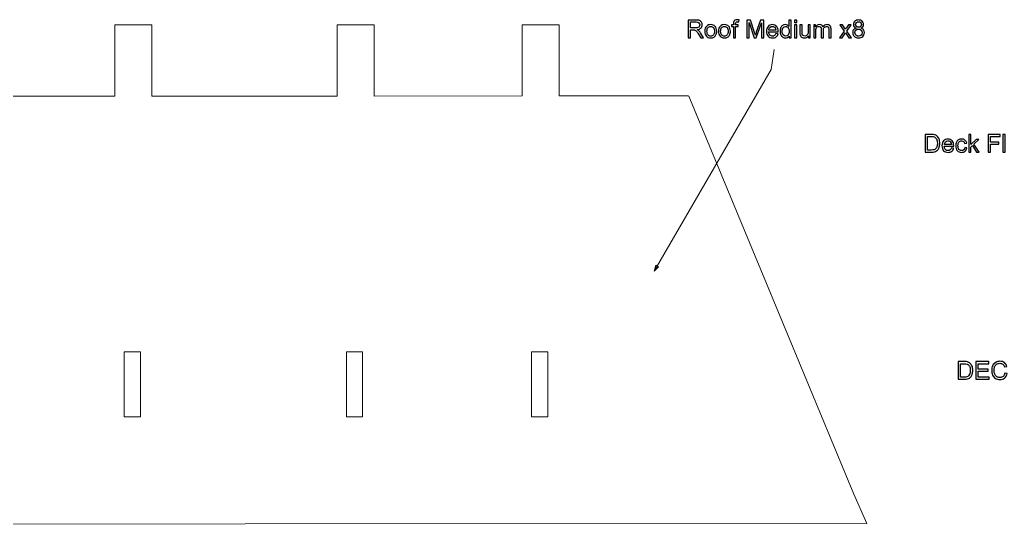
# Model space of a CAD drawing. Header units: inches. Extents: x -60.4 to -14.9, y -20.3 to 14.1.
# Drawn here: x -38.04 to -31.35, y -18.87 to -15.45 of the extents above; entities that cross this region are included whole.
import ezdxf

# ---------------------------------------------------------------- set-up
doc = ezdxf.new("R2010")
doc.units = ezdxf.units.IN
doc.header["$MEASUREMENT"] = 0
doc.layers.add('Master Desktop', color=7, linetype='Continuous', plot=False)

msp = doc.modelspace()

# ---------------------------------------------------------------- linework, layer by layer
at = {"layer": 'Master Desktop', "lineweight": 9}
for points in [[(-37.3921, -15.9694), (-37.3921, -15.9694), (-37.3921, -15.4885), (-37.3921, -15.4885), (-37.3921, -15.4885), (-37.3921, -15.4885), (-37.1421, -15.4885), (-37.1421, -15.4885), (-37.1421, -15.4885), (-37.1421, -15.4885), (-37.1421, -15.9694), (-37.1421, -15.9694)], [(-35.888, -15.9694), (-35.888, -15.9694), (-35.888, -15.4885), (-35.888, -15.4885), (-35.888, -15.4885), (-35.888, -15.4885), (-35.638, -15.4885), (-35.638, -15.4885), (-35.638, -15.4885), (-35.638, -15.4885), (-35.638, -15.9693), (-35.638, -15.9693)], [(-34.6348, -15.9692), (-34.6348, -15.9692), (-34.6348, -15.4885), (-34.6348, -15.4885), (-34.6348, -15.4885), (-34.6348, -15.4885), (-34.3848, -15.4885), (-34.3848, -15.4885), (-34.3848, -15.4885), (-34.3848, -15.4885), (-34.3848, -15.9692), (-34.3848, -15.9692)]]:
    msp.add_open_spline(points, degree=3, knots=[0, 0, 0, 0, 0.25, 0.25, 0.25, 0.25, 0.5, 0.5, 0.5, 0.5, 1, 1, 1, 1], dxfattribs=at)
at = {"layer": 'Master Desktop', "color": 155}
for points, knots in [([(-33.5121, -15.5745), (-33.5121, -15.5745), (-33.5121, -15.4552), (-33.5121, -15.4552), (-33.5121, -15.4552), (-33.5121, -15.4552), (-33.4592, -15.4552), (-33.4592, -15.4552), (-33.4592, -15.4552), (-33.4485, -15.4552), (-33.4404, -15.4563), (-33.4349, -15.4584), (-33.4349, -15.4584), (-33.4294, -15.4605), (-33.425, -15.4643), (-33.4217, -15.4697), (-33.4217, -15.4697), (-33.4184, -15.4751), (-33.4167, -15.4811), (-33.4167, -15.4877), (-33.4167, -15.4877), (-33.4167, -15.4962), (-33.4195, -15.5033), (-33.4249, -15.5091), (-33.4249, -15.5091), (-33.4304, -15.5149), (-33.4389, -15.5186), (-33.4503, -15.5202), (-33.4503, -15.5202), (-33.4461, -15.5222), (-33.4429, -15.5242), (-33.4408, -15.5261), (-33.4408, -15.5261), (-33.4362, -15.5303), (-33.4318, -15.5356), (-33.4277, -15.542), (-33.4277, -15.542), (-33.4277, -15.542), (-33.4071, -15.5745), (-33.4071, -15.5745), (-33.4071, -15.5745), (-33.4071, -15.5745), (-33.4268, -15.5745), (-33.4268, -15.5745), (-33.4268, -15.5745), (-33.4268, -15.5745), (-33.4426, -15.5497), (-33.4426, -15.5497), (-33.4426, -15.5497), (-33.4472, -15.5425), (-33.451, -15.537), (-33.4539, -15.5332), (-33.4539, -15.5332), (-33.4569, -15.5294), (-33.4596, -15.5268), (-33.462, -15.5252), (-33.462, -15.5252), (-33.4643, -15.5237), (-33.4667, -15.5227), (-33.4692, -15.5221), (-33.4692, -15.5221), (-33.4709, -15.5217), (-33.4739, -15.5215), (-33.4779, -15.5215), (-33.4779, -15.5215), (-33.4779, -15.5215), (-33.4962, -15.5215), (-33.4962, -15.5215), (-33.4962, -15.5215), (-33.4962, -15.5215), (-33.4962, -15.5745), (-33.4962, -15.5745), (-33.4962, -15.5745), (-33.4962, -15.5745), (-33.5121, -15.5745), (-33.5121, -15.5745)], [0, 0, 0, 0, 0.05, 0.05, 0.05, 0.05, 0.1, 0.1, 0.1, 0.1, 0.15, 0.15, 0.15, 0.15, 0.2, 0.2, 0.2, 0.2, 0.25, 0.25, 0.25, 0.25, 0.3, 0.3, 0.3, 0.3, 0.35, 0.35, 0.35, 0.35, 0.4, 0.4, 0.4, 0.4, 0.45, 0.45, 0.45, 0.45, 0.5, 0.5, 0.5, 0.5, 0.55, 0.55, 0.55, 0.55, 0.6, 0.6, 0.6, 0.6, 0.65, 0.65, 0.65, 0.65, 0.7, 0.7, 0.7, 0.7, 0.75, 0.75, 0.75, 0.75, 0.8, 0.8, 0.8, 0.8, 0.85, 0.85, 0.85, 0.85, 0.9, 0.9, 0.9, 0.9, 1, 1, 1, 1]), ([(-33.4962, -15.5078), (-33.4962, -15.5078), (-33.4623, -15.5078), (-33.4623, -15.5078), (-33.4623, -15.5078), (-33.4551, -15.5078), (-33.4495, -15.5071), (-33.4454, -15.5056), (-33.4454, -15.5056), (-33.4414, -15.5041), (-33.4383, -15.5017), (-33.4362, -15.4984), (-33.4362, -15.4984), (-33.4341, -15.4951), (-33.4331, -15.4916), (-33.4331, -15.4877), (-33.4331, -15.4877), (-33.4331, -15.4821), (-33.4351, -15.4774), (-33.4392, -15.4738), (-33.4392, -15.4738), (-33.4432, -15.4701), (-33.4497, -15.4683), (-33.4585, -15.4683), (-33.4585, -15.4683), (-33.4585, -15.4683), (-33.4962, -15.4683), (-33.4962, -15.4683), (-33.4962, -15.4683), (-33.4962, -15.4683), (-33.4962, -15.5078), (-33.4962, -15.5078)], [0, 0, 0, 0, 0.111111, 0.111111, 0.111111, 0.111111, 0.222222, 0.222222, 0.222222, 0.222222, 0.333333, 0.333333, 0.333333, 0.333333, 0.444444, 0.444444, 0.444444, 0.444444, 0.555556, 0.555556, 0.555556, 0.555556, 0.666667, 0.666667, 0.666667, 0.666667, 0.777778, 0.777778, 0.777778, 0.777778, 1, 1, 1, 1]), ([(-33.3994, -15.5313), (-33.3994, -15.5153), (-33.3949, -15.5034), (-33.386, -15.4958), (-33.386, -15.4958), (-33.3786, -15.4894), (-33.3695, -15.4862), (-33.3588, -15.4862), (-33.3588, -15.4862), (-33.3469, -15.4862), (-33.3372, -15.4901), (-33.3297, -15.4978), (-33.3297, -15.4978), (-33.3221, -15.5056), (-33.3184, -15.5163), (-33.3184, -15.53), (-33.3184, -15.53), (-33.3184, -15.5411), (-33.32, -15.5499), (-33.3234, -15.5562), (-33.3234, -15.5562), (-33.3267, -15.5626), (-33.3316, -15.5675), (-33.3379, -15.5711), (-33.3379, -15.5711), (-33.3443, -15.5746), (-33.3513, -15.5763), (-33.3588, -15.5763), (-33.3588, -15.5763), (-33.3709, -15.5763), (-33.3807, -15.5725), (-33.3882, -15.5647), (-33.3882, -15.5647), (-33.3956, -15.557), (-33.3994, -15.5458), (-33.3994, -15.5313)], [0, 0, 0, 0, 0.1, 0.1, 0.1, 0.1, 0.2, 0.2, 0.2, 0.2, 0.3, 0.3, 0.3, 0.3, 0.4, 0.4, 0.4, 0.4, 0.5, 0.5, 0.5, 0.5, 0.6, 0.6, 0.6, 0.6, 0.7, 0.7, 0.7, 0.7, 0.8, 0.8, 0.8, 0.8, 1, 1, 1, 1]), ([(-33.3844, -15.5313), (-33.3844, -15.5423), (-33.3819, -15.5506), (-33.3771, -15.5561), (-33.3771, -15.5561), (-33.3722, -15.5616), (-33.3662, -15.5643), (-33.3588, -15.5643), (-33.3588, -15.5643), (-33.3515, -15.5643), (-33.3455, -15.5616), (-33.3406, -15.5561), (-33.3406, -15.5561), (-33.3358, -15.5505), (-33.3334, -15.5421), (-33.3334, -15.5308), (-33.3334, -15.5308), (-33.3334, -15.5201), (-33.3358, -15.5121), (-33.3407, -15.5066), (-33.3407, -15.5066), (-33.3455, -15.5011), (-33.3516, -15.4983), (-33.3588, -15.4983), (-33.3588, -15.4983), (-33.3662, -15.4983), (-33.3722, -15.5011), (-33.3771, -15.5065), (-33.3771, -15.5065), (-33.3819, -15.512), (-33.3844, -15.5203), (-33.3844, -15.5313)], [0, 0, 0, 0, 0.111111, 0.111111, 0.111111, 0.111111, 0.222222, 0.222222, 0.222222, 0.222222, 0.333333, 0.333333, 0.333333, 0.333333, 0.444444, 0.444444, 0.444444, 0.444444, 0.555556, 0.555556, 0.555556, 0.555556, 0.666667, 0.666667, 0.666667, 0.666667, 0.777778, 0.777778, 0.777778, 0.777778, 1, 1, 1, 1]), ([(-33.3067, -15.5313), (-33.3067, -15.5153), (-33.3022, -15.5034), (-33.2933, -15.4958), (-33.2933, -15.4958), (-33.2859, -15.4894), (-33.2768, -15.4862), (-33.2661, -15.4862), (-33.2661, -15.4862), (-33.2542, -15.4862), (-33.2445, -15.4901), (-33.237, -15.4978), (-33.237, -15.4978), (-33.2294, -15.5056), (-33.2257, -15.5163), (-33.2257, -15.53), (-33.2257, -15.53), (-33.2257, -15.5411), (-33.2273, -15.5499), (-33.2307, -15.5562), (-33.2307, -15.5562), (-33.234, -15.5626), (-33.2389, -15.5675), (-33.2452, -15.5711), (-33.2452, -15.5711), (-33.2516, -15.5746), (-33.2586, -15.5763), (-33.2661, -15.5763), (-33.2661, -15.5763), (-33.2782, -15.5763), (-33.288, -15.5725), (-33.2955, -15.5647), (-33.2955, -15.5647), (-33.3029, -15.557), (-33.3067, -15.5458), (-33.3067, -15.5313)], [0, 0, 0, 0, 0.1, 0.1, 0.1, 0.1, 0.2, 0.2, 0.2, 0.2, 0.3, 0.3, 0.3, 0.3, 0.4, 0.4, 0.4, 0.4, 0.5, 0.5, 0.5, 0.5, 0.6, 0.6, 0.6, 0.6, 0.7, 0.7, 0.7, 0.7, 0.8, 0.8, 0.8, 0.8, 1, 1, 1, 1]), ([(-33.2917, -15.5313), (-33.2917, -15.5423), (-33.2892, -15.5506), (-33.2844, -15.5561), (-33.2844, -15.5561), (-33.2796, -15.5616), (-33.2735, -15.5643), (-33.2661, -15.5643), (-33.2661, -15.5643), (-33.2588, -15.5643), (-33.2528, -15.5616), (-33.2479, -15.5561), (-33.2479, -15.5561), (-33.2431, -15.5505), (-33.2407, -15.5421), (-33.2407, -15.5308), (-33.2407, -15.5308), (-33.2407, -15.5201), (-33.2431, -15.5121), (-33.248, -15.5066), (-33.248, -15.5066), (-33.2528, -15.5011), (-33.2589, -15.4983), (-33.2661, -15.4983), (-33.2661, -15.4983), (-33.2735, -15.4983), (-33.2796, -15.5011), (-33.2844, -15.5065), (-33.2844, -15.5065), (-33.2892, -15.512), (-33.2917, -15.5203), (-33.2917, -15.5313)], [0, 0, 0, 0, 0.111111, 0.111111, 0.111111, 0.111111, 0.222222, 0.222222, 0.222222, 0.222222, 0.333333, 0.333333, 0.333333, 0.333333, 0.444444, 0.444444, 0.444444, 0.444444, 0.555556, 0.555556, 0.555556, 0.555556, 0.666667, 0.666667, 0.666667, 0.666667, 0.777778, 0.777778, 0.777778, 0.777778, 1, 1, 1, 1]), ([(-33.205, -15.5745), (-33.205, -15.5745), (-33.205, -15.4993), (-33.205, -15.4993), (-33.205, -15.4993), (-33.205, -15.4993), (-33.218, -15.4993), (-33.218, -15.4993), (-33.218, -15.4993), (-33.218, -15.4993), (-33.218, -15.488), (-33.218, -15.488), (-33.218, -15.488), (-33.218, -15.488), (-33.205, -15.488), (-33.205, -15.488), (-33.205, -15.488), (-33.205, -15.488), (-33.205, -15.4788), (-33.205, -15.4788), (-33.205, -15.4788), (-33.205, -15.473), (-33.2045, -15.4687), (-33.2034, -15.4659), (-33.2034, -15.4659), (-33.202, -15.4621), (-33.1996, -15.4591), (-33.196, -15.4567), (-33.196, -15.4567), (-33.1925, -15.4543), (-33.1875, -15.4532), (-33.1811, -15.4532), (-33.1811, -15.4532), (-33.177, -15.4532), (-33.1724, -15.4537), (-33.1674, -15.4546), (-33.1674, -15.4546), (-33.1674, -15.4546), (-33.1696, -15.4675), (-33.1696, -15.4675), (-33.1696, -15.4675), (-33.1727, -15.4669), (-33.1756, -15.4667), (-33.1783, -15.4667), (-33.1783, -15.4667), (-33.1827, -15.4667), (-33.1859, -15.4676), (-33.1877, -15.4695), (-33.1877, -15.4695), (-33.1896, -15.4714), (-33.1905, -15.4749), (-33.1905, -15.4801), (-33.1905, -15.4801), (-33.1905, -15.4801), (-33.1905, -15.488), (-33.1905, -15.488), (-33.1905, -15.488), (-33.1905, -15.488), (-33.1736, -15.488), (-33.1736, -15.488), (-33.1736, -15.488), (-33.1736, -15.488), (-33.1736, -15.4993), (-33.1736, -15.4993), (-33.1736, -15.4993), (-33.1736, -15.4993), (-33.1903, -15.4993), (-33.1903, -15.4993), (-33.1903, -15.4993), (-33.1903, -15.4993), (-33.1903, -15.5745), (-33.1903, -15.5745), (-33.1903, -15.5745), (-33.1903, -15.5745), (-33.205, -15.5745), (-33.205, -15.5745)], [0, 0, 0, 0, 0.05, 0.05, 0.05, 0.05, 0.1, 0.1, 0.1, 0.1, 0.15, 0.15, 0.15, 0.15, 0.2, 0.2, 0.2, 0.2, 0.25, 0.25, 0.25, 0.25, 0.3, 0.3, 0.3, 0.3, 0.35, 0.35, 0.35, 0.35, 0.4, 0.4, 0.4, 0.4, 0.45, 0.45, 0.45, 0.45, 0.5, 0.5, 0.5, 0.5, 0.55, 0.55, 0.55, 0.55, 0.6, 0.6, 0.6, 0.6, 0.65, 0.65, 0.65, 0.65, 0.7, 0.7, 0.7, 0.7, 0.75, 0.75, 0.75, 0.75, 0.8, 0.8, 0.8, 0.8, 0.85, 0.85, 0.85, 0.85, 0.9, 0.9, 0.9, 0.9, 1, 1, 1, 1]), ([(-33.1144, -15.5745), (-33.1144, -15.5745), (-33.1144, -15.4552), (-33.1144, -15.4552), (-33.1144, -15.4552), (-33.1144, -15.4552), (-33.0907, -15.4552), (-33.0907, -15.4552), (-33.0907, -15.4552), (-33.0907, -15.4552), (-33.0625, -15.5396), (-33.0625, -15.5396), (-33.0625, -15.5396), (-33.0599, -15.5475), (-33.058, -15.5534), (-33.0568, -15.5573), (-33.0568, -15.5573), (-33.0554, -15.553), (-33.0533, -15.5466), (-33.0504, -15.5382), (-33.0504, -15.5382), (-33.0504, -15.5382), (-33.0217, -15.4552), (-33.0217, -15.4552), (-33.0217, -15.4552), (-33.0217, -15.4552), (-33.0005, -15.4552), (-33.0005, -15.4552), (-33.0005, -15.4552), (-33.0005, -15.4552), (-33.0005, -15.5745), (-33.0005, -15.5745), (-33.0005, -15.5745), (-33.0005, -15.5745), (-33.0157, -15.5745), (-33.0157, -15.5745), (-33.0157, -15.5745), (-33.0157, -15.5745), (-33.0157, -15.4747), (-33.0157, -15.4747), (-33.0157, -15.4747), (-33.0157, -15.4747), (-33.0505, -15.5745), (-33.0505, -15.5745), (-33.0505, -15.5745), (-33.0505, -15.5745), (-33.0647, -15.5745), (-33.0647, -15.5745), (-33.0647, -15.5745), (-33.0647, -15.5745), (-33.0992, -15.4728), (-33.0992, -15.4728), (-33.0992, -15.4728), (-33.0992, -15.4728), (-33.0992, -15.5745), (-33.0992, -15.5745), (-33.0992, -15.5745), (-33.0992, -15.5745), (-33.1144, -15.5745), (-33.1144, -15.5745)], [0, 0, 0, 0, 0.0625, 0.0625, 0.0625, 0.0625, 0.125, 0.125, 0.125, 0.125, 0.1875, 0.1875, 0.1875, 0.1875, 0.25, 0.25, 0.25, 0.25, 0.3125, 0.3125, 0.3125, 0.3125, 0.375, 0.375, 0.375, 0.375, 0.4375, 0.4375, 0.4375, 0.4375, 0.5, 0.5, 0.5, 0.5, 0.5625, 0.5625, 0.5625, 0.5625, 0.625, 0.625, 0.625, 0.625, 0.6875, 0.6875, 0.6875, 0.6875, 0.75, 0.75, 0.75, 0.75, 0.8125, 0.8125, 0.8125, 0.8125, 0.875, 0.875, 0.875, 0.875, 1, 1, 1, 1]), ([(-32.918, -15.5465), (-32.918, -15.5465), (-32.9029, -15.5485), (-32.9029, -15.5485), (-32.9029, -15.5485), (-32.9052, -15.5573), (-32.9096, -15.5642), (-32.9161, -15.569), (-32.9161, -15.569), (-32.9225, -15.5739), (-32.9308, -15.5763), (-32.9408, -15.5763), (-32.9408, -15.5763), (-32.9534, -15.5763), (-32.9634, -15.5724), (-32.9708, -15.5647), (-32.9708, -15.5647), (-32.9782, -15.5569), (-32.9819, -15.546), (-32.9819, -15.532), (-32.9819, -15.532), (-32.9819, -15.5175), (-32.9781, -15.5062), (-32.9707, -15.4982), (-32.9707, -15.4982), (-32.9632, -15.4902), (-32.9535, -15.4862), (-32.9416, -15.4862), (-32.9416, -15.4862), (-32.9301, -15.4862), (-32.9206, -15.4901), (-32.9133, -15.4979), (-32.9133, -15.4979), (-32.906, -15.5058), (-32.9024, -15.5169), (-32.9024, -15.5311), (-32.9024, -15.5311), (-32.9024, -15.532), (-32.9024, -15.5333), (-32.9024, -15.535), (-32.9024, -15.535), (-32.9024, -15.535), (-32.9669, -15.535), (-32.9669, -15.535), (-32.9669, -15.535), (-32.9663, -15.5445), (-32.9636, -15.5518), (-32.9588, -15.5568), (-32.9588, -15.5568), (-32.954, -15.5618), (-32.948, -15.5643), (-32.9408, -15.5643), (-32.9408, -15.5643), (-32.9354, -15.5643), (-32.9308, -15.5629), (-32.9271, -15.5601), (-32.9271, -15.5601), (-32.9233, -15.5573), (-32.9203, -15.5527), (-32.918, -15.5465)], [0, 0, 0, 0, 0.0625, 0.0625, 0.0625, 0.0625, 0.125, 0.125, 0.125, 0.125, 0.1875, 0.1875, 0.1875, 0.1875, 0.25, 0.25, 0.25, 0.25, 0.3125, 0.3125, 0.3125, 0.3125, 0.375, 0.375, 0.375, 0.375, 0.4375, 0.4375, 0.4375, 0.4375, 0.5, 0.5, 0.5, 0.5, 0.5625, 0.5625, 0.5625, 0.5625, 0.625, 0.625, 0.625, 0.625, 0.6875, 0.6875, 0.6875, 0.6875, 0.75, 0.75, 0.75, 0.75, 0.8125, 0.8125, 0.8125, 0.8125, 0.875, 0.875, 0.875, 0.875, 1, 1, 1, 1]), ([(-32.966, -15.523), (-32.966, -15.523), (-32.9179, -15.523), (-32.9179, -15.523), (-32.9179, -15.523), (-32.9185, -15.5157), (-32.9204, -15.5103), (-32.9234, -15.5066), (-32.9234, -15.5066), (-32.928, -15.501), (-32.9341, -15.4982), (-32.9415, -15.4982), (-32.9415, -15.4982), (-32.9482, -15.4982), (-32.9539, -15.5004), (-32.9584, -15.5049), (-32.9584, -15.5049), (-32.963, -15.5094), (-32.9655, -15.5154), (-32.966, -15.523)], [0, 0, 0, 0, 0.166667, 0.166667, 0.166667, 0.166667, 0.333333, 0.333333, 0.333333, 0.333333, 0.5, 0.5, 0.5, 0.5, 0.666667, 0.666667, 0.666667, 0.666667, 1, 1, 1, 1]), ([(-32.8285, -15.5745), (-32.8285, -15.5745), (-32.8285, -15.5635), (-32.8285, -15.5635), (-32.8285, -15.5635), (-32.834, -15.5721), (-32.842, -15.5763), (-32.8527, -15.5763), (-32.8527, -15.5763), (-32.8596, -15.5763), (-32.8659, -15.5744), (-32.8716, -15.5706), (-32.8716, -15.5706), (-32.8774, -15.5669), (-32.8819, -15.5616), (-32.8851, -15.5548), (-32.8851, -15.5548), (-32.8883, -15.548), (-32.8898, -15.5402), (-32.8898, -15.5313), (-32.8898, -15.5313), (-32.8898, -15.5227), (-32.8884, -15.5149), (-32.8855, -15.5079), (-32.8855, -15.5079), (-32.8826, -15.5009), (-32.8783, -15.4955), (-32.8726, -15.4918), (-32.8726, -15.4918), (-32.8669, -15.488), (-32.8604, -15.4862), (-32.8533, -15.4862), (-32.8533, -15.4862), (-32.8481, -15.4862), (-32.8435, -15.4873), (-32.8394, -15.4895), (-32.8394, -15.4895), (-32.8354, -15.4917), (-32.8321, -15.4946), (-32.8295, -15.4981), (-32.8295, -15.4981), (-32.8295, -15.4981), (-32.8295, -15.4552), (-32.8295, -15.4552), (-32.8295, -15.4552), (-32.8295, -15.4552), (-32.8148, -15.4552), (-32.8148, -15.4552), (-32.8148, -15.4552), (-32.8148, -15.4552), (-32.8148, -15.5745), (-32.8148, -15.5745), (-32.8148, -15.5745), (-32.8148, -15.5745), (-32.8285, -15.5745), (-32.8285, -15.5745)], [0, 0, 0, 0, 0.066667, 0.066667, 0.066667, 0.066667, 0.133333, 0.133333, 0.133333, 0.133333, 0.2, 0.2, 0.2, 0.2, 0.266667, 0.266667, 0.266667, 0.266667, 0.333333, 0.333333, 0.333333, 0.333333, 0.4, 0.4, 0.4, 0.4, 0.466667, 0.466667, 0.466667, 0.466667, 0.533333, 0.533333, 0.533333, 0.533333, 0.6, 0.6, 0.6, 0.6, 0.666667, 0.666667, 0.666667, 0.666667, 0.733333, 0.733333, 0.733333, 0.733333, 0.8, 0.8, 0.8, 0.8, 0.866667, 0.866667, 0.866667, 0.866667, 1, 1, 1, 1]), ([(-32.8748, -15.5314), (-32.8748, -15.5424), (-32.8725, -15.5507), (-32.8678, -15.5561), (-32.8678, -15.5561), (-32.8631, -15.5616), (-32.8576, -15.5643), (-32.8513, -15.5643), (-32.8513, -15.5643), (-32.8448, -15.5643), (-32.8394, -15.5617), (-32.8349, -15.5565), (-32.8349, -15.5565), (-32.8304, -15.5513), (-32.8282, -15.5433), (-32.8282, -15.5326), (-32.8282, -15.5326), (-32.8282, -15.5208), (-32.8304, -15.5121), (-32.835, -15.5066), (-32.835, -15.5066), (-32.8396, -15.5011), (-32.8452, -15.4983), (-32.8519, -15.4983), (-32.8519, -15.4983), (-32.8584, -15.4983), (-32.8639, -15.501), (-32.8683, -15.5063), (-32.8683, -15.5063), (-32.8726, -15.5116), (-32.8748, -15.5199), (-32.8748, -15.5314)], [0, 0, 0, 0, 0.111111, 0.111111, 0.111111, 0.111111, 0.222222, 0.222222, 0.222222, 0.222222, 0.333333, 0.333333, 0.333333, 0.333333, 0.444444, 0.444444, 0.444444, 0.444444, 0.555556, 0.555556, 0.555556, 0.555556, 0.666667, 0.666667, 0.666667, 0.666667, 0.777778, 0.777778, 0.777778, 0.777778, 1, 1, 1, 1]), ([(-32.7916, -15.4718), (-32.7916, -15.4718), (-32.7916, -15.4552), (-32.7916, -15.4552), (-32.7916, -15.4552), (-32.7916, -15.4552), (-32.777, -15.4552), (-32.777, -15.4552), (-32.777, -15.4552), (-32.777, -15.4552), (-32.777, -15.4718), (-32.777, -15.4718), (-32.777, -15.4718), (-32.777, -15.4718), (-32.7916, -15.4718), (-32.7916, -15.4718)], [0, 0, 0, 0, 0.2, 0.2, 0.2, 0.2, 0.4, 0.4, 0.4, 0.4, 0.6, 0.6, 0.6, 0.6, 1, 1, 1, 1]), ([(-32.7916, -15.5745), (-32.7916, -15.5745), (-32.7916, -15.488), (-32.7916, -15.488), (-32.7916, -15.488), (-32.7916, -15.488), (-32.777, -15.488), (-32.777, -15.488), (-32.777, -15.488), (-32.777, -15.488), (-32.777, -15.5745), (-32.777, -15.5745), (-32.777, -15.5745), (-32.777, -15.5745), (-32.7916, -15.5745), (-32.7916, -15.5745)], [0, 0, 0, 0, 0.2, 0.2, 0.2, 0.2, 0.4, 0.4, 0.4, 0.4, 0.6, 0.6, 0.6, 0.6, 1, 1, 1, 1]), ([(-32.6981, -15.5745), (-32.6981, -15.5745), (-32.6981, -15.5616), (-32.6981, -15.5616), (-32.6981, -15.5616), (-32.7048, -15.5714), (-32.7139, -15.5763), (-32.7255, -15.5763), (-32.7255, -15.5763), (-32.7306, -15.5763), (-32.7353, -15.5754), (-32.7397, -15.5734), (-32.7397, -15.5734), (-32.7441, -15.5714), (-32.7474, -15.569), (-32.7496, -15.5661), (-32.7496, -15.5661), (-32.7517, -15.5631), (-32.7532, -15.5595), (-32.7541, -15.5552), (-32.7541, -15.5552), (-32.7546, -15.5523), (-32.7549, -15.5478), (-32.7549, -15.5415), (-32.7549, -15.5415), (-32.7549, -15.5415), (-32.7549, -15.488), (-32.7549, -15.488), (-32.7549, -15.488), (-32.7549, -15.488), (-32.7403, -15.488), (-32.7403, -15.488), (-32.7403, -15.488), (-32.7403, -15.488), (-32.7403, -15.5359), (-32.7403, -15.5359), (-32.7403, -15.5359), (-32.7403, -15.5435), (-32.74, -15.5487), (-32.7394, -15.5513), (-32.7394, -15.5513), (-32.7385, -15.5552), (-32.7365, -15.5582), (-32.7335, -15.5604), (-32.7335, -15.5604), (-32.7306, -15.5626), (-32.7269, -15.5637), (-32.7225, -15.5637), (-32.7225, -15.5637), (-32.7181, -15.5637), (-32.714, -15.5626), (-32.7102, -15.5603), (-32.7102, -15.5603), (-32.7063, -15.5581), (-32.7036, -15.555), (-32.702, -15.5511), (-32.702, -15.5511), (-32.7004, -15.5473), (-32.6996, -15.5416), (-32.6996, -15.5343), (-32.6996, -15.5343), (-32.6996, -15.5343), (-32.6996, -15.488), (-32.6996, -15.488), (-32.6996, -15.488), (-32.6996, -15.488), (-32.6849, -15.488), (-32.6849, -15.488), (-32.6849, -15.488), (-32.6849, -15.488), (-32.6849, -15.5745), (-32.6849, -15.5745), (-32.6849, -15.5745), (-32.6849, -15.5745), (-32.6981, -15.5745), (-32.6981, -15.5745)], [0, 0, 0, 0, 0.05, 0.05, 0.05, 0.05, 0.1, 0.1, 0.1, 0.1, 0.15, 0.15, 0.15, 0.15, 0.2, 0.2, 0.2, 0.2, 0.25, 0.25, 0.25, 0.25, 0.3, 0.3, 0.3, 0.3, 0.35, 0.35, 0.35, 0.35, 0.4, 0.4, 0.4, 0.4, 0.45, 0.45, 0.45, 0.45, 0.5, 0.5, 0.5, 0.5, 0.55, 0.55, 0.55, 0.55, 0.6, 0.6, 0.6, 0.6, 0.65, 0.65, 0.65, 0.65, 0.7, 0.7, 0.7, 0.7, 0.75, 0.75, 0.75, 0.75, 0.8, 0.8, 0.8, 0.8, 0.85, 0.85, 0.85, 0.85, 0.9, 0.9, 0.9, 0.9, 1, 1, 1, 1]), ([(-32.6619, -15.5745), (-32.6619, -15.5745), (-32.6619, -15.488), (-32.6619, -15.488), (-32.6619, -15.488), (-32.6619, -15.488), (-32.6488, -15.488), (-32.6488, -15.488), (-32.6488, -15.488), (-32.6488, -15.488), (-32.6488, -15.5002), (-32.6488, -15.5002), (-32.6488, -15.5002), (-32.6461, -15.496), (-32.6424, -15.4926), (-32.6379, -15.49), (-32.6379, -15.49), (-32.6334, -15.4874), (-32.6283, -15.4862), (-32.6226, -15.4862), (-32.6226, -15.4862), (-32.6162, -15.4862), (-32.6109, -15.4875), (-32.6069, -15.4901), (-32.6069, -15.4901), (-32.6028, -15.4928), (-32.5999, -15.4965), (-32.5982, -15.5013), (-32.5982, -15.5013), (-32.5913, -15.4912), (-32.5824, -15.4862), (-32.5714, -15.4862), (-32.5714, -15.4862), (-32.5628, -15.4862), (-32.5562, -15.4885), (-32.5516, -15.4933), (-32.5516, -15.4933), (-32.5469, -15.498), (-32.5446, -15.5053), (-32.5446, -15.5152), (-32.5446, -15.5152), (-32.5446, -15.5152), (-32.5446, -15.5745), (-32.5446, -15.5745), (-32.5446, -15.5745), (-32.5446, -15.5745), (-32.5593, -15.5745), (-32.5593, -15.5745), (-32.5593, -15.5745), (-32.5593, -15.5745), (-32.5593, -15.5201), (-32.5593, -15.5201), (-32.5593, -15.5201), (-32.5593, -15.5142), (-32.5598, -15.51), (-32.5607, -15.5074), (-32.5607, -15.5074), (-32.5616, -15.5048), (-32.5634, -15.5028), (-32.5659, -15.5012), (-32.5659, -15.5012), (-32.5684, -15.4996), (-32.5713, -15.4988), (-32.5747, -15.4988), (-32.5747, -15.4988), (-32.5808, -15.4988), (-32.5859, -15.5009), (-32.5899, -15.5049), (-32.5899, -15.5049), (-32.5939, -15.5089), (-32.5959, -15.5154), (-32.5959, -15.5243), (-32.5959, -15.5243), (-32.5959, -15.5243), (-32.5959, -15.5745), (-32.5959, -15.5745), (-32.5959, -15.5745), (-32.5959, -15.5745), (-32.6106, -15.5745), (-32.6106, -15.5745), (-32.6106, -15.5745), (-32.6106, -15.5745), (-32.6106, -15.5184), (-32.6106, -15.5184), (-32.6106, -15.5184), (-32.6106, -15.5119), (-32.6118, -15.507), (-32.6142, -15.5037), (-32.6142, -15.5037), (-32.6166, -15.5005), (-32.6205, -15.4988), (-32.6259, -15.4988), (-32.6259, -15.4988), (-32.63, -15.4988), (-32.6338, -15.4999), (-32.6373, -15.5021), (-32.6373, -15.5021), (-32.6408, -15.5043), (-32.6433, -15.5074), (-32.6449, -15.5116), (-32.6449, -15.5116), (-32.6465, -15.5158), (-32.6473, -15.5218), (-32.6473, -15.5297), (-32.6473, -15.5297), (-32.6473, -15.5297), (-32.6473, -15.5745), (-32.6473, -15.5745), (-32.6473, -15.5745), (-32.6473, -15.5745), (-32.6619, -15.5745), (-32.6619, -15.5745)], [0, 0, 0, 0, 0.034483, 0.034483, 0.034483, 0.034483, 0.068966, 0.068966, 0.068966, 0.068966, 0.103448, 0.103448, 0.103448, 0.103448, 0.137931, 0.137931, 0.137931, 0.137931, 0.172414, 0.172414, 0.172414, 0.172414, 0.206897, 0.206897, 0.206897, 0.206897, 0.241379, 0.241379, 0.241379, 0.241379, 0.275862, 0.275862, 0.275862, 0.275862, 0.310345, 0.310345, 0.310345, 0.310345, 0.344828, 0.344828, 0.344828, 0.344828, 0.37931, 0.37931, 0.37931, 0.37931, 0.413793, 0.413793, 0.413793, 0.413793, 0.448276, 0.448276, 0.448276, 0.448276, 0.482759, 0.482759, 0.482759, 0.482759, 0.517241, 0.517241, 0.517241, 0.517241, 0.551724, 0.551724, 0.551724, 0.551724, 0.586207, 0.586207, 0.586207, 0.586207, 0.62069, 0.62069, 0.62069, 0.62069, 0.655172, 0.655172, 0.655172, 0.655172, 0.689655, 0.689655, 0.689655, 0.689655, 0.724138, 0.724138, 0.724138, 0.724138, 0.758621, 0.758621, 0.758621, 0.758621, 0.793103, 0.793103, 0.793103, 0.793103, 0.827586, 0.827586, 0.827586, 0.827586, 0.862069, 0.862069, 0.862069, 0.862069, 0.896552, 0.896552, 0.896552, 0.896552, 0.931034, 0.931034, 0.931034, 0.931034, 1, 1, 1, 1]), ([(-32.4868, -15.5745), (-32.4868, -15.5745), (-32.4552, -15.5297), (-32.4552, -15.5297), (-32.4552, -15.5297), (-32.4552, -15.5297), (-32.4844, -15.488), (-32.4844, -15.488), (-32.4844, -15.488), (-32.4844, -15.488), (-32.4664, -15.488), (-32.4664, -15.488), (-32.4664, -15.488), (-32.4664, -15.488), (-32.4528, -15.5084), (-32.4528, -15.5084), (-32.4528, -15.5084), (-32.4502, -15.5123), (-32.4482, -15.5154), (-32.4468, -15.5178), (-32.4468, -15.5178), (-32.4443, -15.5143), (-32.4421, -15.5112), (-32.4402, -15.5084), (-32.4402, -15.5084), (-32.4402, -15.5084), (-32.4258, -15.488), (-32.4258, -15.488), (-32.4258, -15.488), (-32.4258, -15.488), (-32.4079, -15.488), (-32.4079, -15.488), (-32.4079, -15.488), (-32.4079, -15.488), (-32.4373, -15.5297), (-32.4373, -15.5297), (-32.4373, -15.5297), (-32.4373, -15.5297), (-32.4059, -15.5745), (-32.4059, -15.5745), (-32.4059, -15.5745), (-32.4059, -15.5745), (-32.4238, -15.5745), (-32.4238, -15.5745), (-32.4238, -15.5745), (-32.4238, -15.5745), (-32.4417, -15.5478), (-32.4417, -15.5478), (-32.4417, -15.5478), (-32.4417, -15.5478), (-32.4458, -15.5414), (-32.4458, -15.5414), (-32.4458, -15.5414), (-32.4458, -15.5414), (-32.4689, -15.5745), (-32.4689, -15.5745), (-32.4689, -15.5745), (-32.4689, -15.5745), (-32.4868, -15.5745), (-32.4868, -15.5745)], [0, 0, 0, 0, 0.0625, 0.0625, 0.0625, 0.0625, 0.125, 0.125, 0.125, 0.125, 0.1875, 0.1875, 0.1875, 0.1875, 0.25, 0.25, 0.25, 0.25, 0.3125, 0.3125, 0.3125, 0.3125, 0.375, 0.375, 0.375, 0.375, 0.4375, 0.4375, 0.4375, 0.4375, 0.5, 0.5, 0.5, 0.5, 0.5625, 0.5625, 0.5625, 0.5625, 0.625, 0.625, 0.625, 0.625, 0.6875, 0.6875, 0.6875, 0.6875, 0.75, 0.75, 0.75, 0.75, 0.8125, 0.8125, 0.8125, 0.8125, 0.875, 0.875, 0.875, 0.875, 1, 1, 1, 1]), ([(-32.3749, -15.5098), (-32.3809, -15.5076), (-32.3854, -15.5044), (-32.3884, -15.5003), (-32.3884, -15.5003), (-32.3913, -15.4961), (-32.3928, -15.4912), (-32.3928, -15.4854), (-32.3928, -15.4854), (-32.3928, -15.4768), (-32.3897, -15.4695), (-32.3834, -15.4636), (-32.3834, -15.4636), (-32.3772, -15.4576), (-32.3689, -15.4547), (-32.3586, -15.4547), (-32.3586, -15.4547), (-32.3482, -15.4547), (-32.3398, -15.4577), (-32.3334, -15.4638), (-32.3334, -15.4638), (-32.3271, -15.4698), (-32.3239, -15.4772), (-32.3239, -15.4859), (-32.3239, -15.4859), (-32.3239, -15.4914), (-32.3254, -15.4962), (-32.3283, -15.5003), (-32.3283, -15.5003), (-32.3312, -15.5044), (-32.3356, -15.5076), (-32.3415, -15.5098), (-32.3415, -15.5098), (-32.3342, -15.5122), (-32.3286, -15.516), (-32.3248, -15.5214), (-32.3248, -15.5214), (-32.321, -15.5267), (-32.3191, -15.533), (-32.3191, -15.5404), (-32.3191, -15.5404), (-32.3191, -15.5506), (-32.3227, -15.5591), (-32.3299, -15.5661), (-32.3299, -15.5661), (-32.3371, -15.573), (-32.3466, -15.5765), (-32.3584, -15.5765), (-32.3584, -15.5765), (-32.3701, -15.5765), (-32.3796, -15.573), (-32.3868, -15.5661), (-32.3868, -15.5661), (-32.394, -15.5591), (-32.3976, -15.5504), (-32.3976, -15.54), (-32.3976, -15.54), (-32.3976, -15.5322), (-32.3956, -15.5257), (-32.3917, -15.5205), (-32.3917, -15.5205), (-32.3878, -15.5153), (-32.3821, -15.5117), (-32.3749, -15.5098)], [0, 0, 0, 0, 0.058824, 0.058824, 0.058824, 0.058824, 0.117647, 0.117647, 0.117647, 0.117647, 0.176471, 0.176471, 0.176471, 0.176471, 0.235294, 0.235294, 0.235294, 0.235294, 0.294118, 0.294118, 0.294118, 0.294118, 0.352941, 0.352941, 0.352941, 0.352941, 0.411765, 0.411765, 0.411765, 0.411765, 0.470588, 0.470588, 0.470588, 0.470588, 0.529412, 0.529412, 0.529412, 0.529412, 0.588235, 0.588235, 0.588235, 0.588235, 0.647059, 0.647059, 0.647059, 0.647059, 0.705882, 0.705882, 0.705882, 0.705882, 0.764706, 0.764706, 0.764706, 0.764706, 0.823529, 0.823529, 0.823529, 0.823529, 0.882353, 0.882353, 0.882353, 0.882353, 1, 1, 1, 1]), ([(-32.3778, -15.4849), (-32.3778, -15.4906), (-32.376, -15.4952), (-32.3724, -15.4988), (-32.3724, -15.4988), (-32.3688, -15.5024), (-32.3641, -15.5042), (-32.3582, -15.5042), (-32.3582, -15.5042), (-32.3525, -15.5042), (-32.3479, -15.5024), (-32.3443, -15.4988), (-32.3443, -15.4988), (-32.3407, -15.4953), (-32.3389, -15.4909), (-32.3389, -15.4858), (-32.3389, -15.4858), (-32.3389, -15.4804), (-32.3408, -15.4758), (-32.3445, -15.4722), (-32.3445, -15.4722), (-32.3481, -15.4685), (-32.3528, -15.4667), (-32.3584, -15.4667), (-32.3584, -15.4667), (-32.364, -15.4667), (-32.3686, -15.4685), (-32.3723, -15.4721), (-32.3723, -15.4721), (-32.3759, -15.4756), (-32.3778, -15.4799), (-32.3778, -15.4849)], [0, 0, 0, 0, 0.111111, 0.111111, 0.111111, 0.111111, 0.222222, 0.222222, 0.222222, 0.222222, 0.333333, 0.333333, 0.333333, 0.333333, 0.444444, 0.444444, 0.444444, 0.444444, 0.555556, 0.555556, 0.555556, 0.555556, 0.666667, 0.666667, 0.666667, 0.666667, 0.777778, 0.777778, 0.777778, 0.777778, 1, 1, 1, 1]), ([(-32.3826, -15.5401), (-32.3826, -15.5443), (-32.3816, -15.5483), (-32.3797, -15.5522), (-32.3797, -15.5522), (-32.3778, -15.5561), (-32.3748, -15.5591), (-32.3709, -15.5613), (-32.3709, -15.5613), (-32.3669, -15.5634), (-32.3627, -15.5645), (-32.3583, -15.5645), (-32.3583, -15.5645), (-32.3512, -15.5645), (-32.3454, -15.5623), (-32.3409, -15.5578), (-32.3409, -15.5578), (-32.3364, -15.5533), (-32.3341, -15.5475), (-32.3341, -15.5406), (-32.3341, -15.5406), (-32.3341, -15.5335), (-32.3364, -15.5277), (-32.3411, -15.5231), (-32.3411, -15.5231), (-32.3458, -15.5185), (-32.3516, -15.5162), (-32.3587, -15.5162), (-32.3587, -15.5162), (-32.3657, -15.5162), (-32.3714, -15.5184), (-32.3759, -15.523), (-32.3759, -15.523), (-32.3804, -15.5276), (-32.3826, -15.5333), (-32.3826, -15.5401)], [0, 0, 0, 0, 0.1, 0.1, 0.1, 0.1, 0.2, 0.2, 0.2, 0.2, 0.3, 0.3, 0.3, 0.3, 0.4, 0.4, 0.4, 0.4, 0.5, 0.5, 0.5, 0.5, 0.6, 0.6, 0.6, 0.6, 0.7, 0.7, 0.7, 0.7, 0.8, 0.8, 0.8, 0.8, 1, 1, 1, 1]), ([(-31.9071, -16.3491), (-31.9071, -16.3491), (-31.9071, -16.2298), (-31.9071, -16.2298), (-31.9071, -16.2298), (-31.9071, -16.2298), (-31.8659, -16.2298), (-31.8659, -16.2298), (-31.8659, -16.2298), (-31.8567, -16.2298), (-31.8496, -16.2303), (-31.8447, -16.2315), (-31.8447, -16.2315), (-31.8379, -16.2331), (-31.832, -16.2359), (-31.8272, -16.24), (-31.8272, -16.24), (-31.8209, -16.2454), (-31.8162, -16.2521), (-31.8131, -16.2604), (-31.8131, -16.2604), (-31.8099, -16.2687), (-31.8084, -16.2782), (-31.8084, -16.2888), (-31.8084, -16.2888), (-31.8084, -16.2979), (-31.8094, -16.3059), (-31.8116, -16.3129), (-31.8116, -16.3129), (-31.8137, -16.3199), (-31.8164, -16.3257), (-31.8197, -16.3303), (-31.8197, -16.3303), (-31.823, -16.3349), (-31.8266, -16.3385), (-31.8306, -16.3411), (-31.8306, -16.3411), (-31.8345, -16.3437), (-31.8393, -16.3457), (-31.8448, -16.3471), (-31.8448, -16.3471), (-31.8504, -16.3485), (-31.8568, -16.3491), (-31.864, -16.3491), (-31.864, -16.3491), (-31.864, -16.3491), (-31.9071, -16.3491), (-31.9071, -16.3491)], [0, 0, 0, 0, 0.076923, 0.076923, 0.076923, 0.076923, 0.153846, 0.153846, 0.153846, 0.153846, 0.230769, 0.230769, 0.230769, 0.230769, 0.307692, 0.307692, 0.307692, 0.307692, 0.384615, 0.384615, 0.384615, 0.384615, 0.461538, 0.461538, 0.461538, 0.461538, 0.538462, 0.538462, 0.538462, 0.538462, 0.615385, 0.615385, 0.615385, 0.615385, 0.692308, 0.692308, 0.692308, 0.692308, 0.769231, 0.769231, 0.769231, 0.769231, 0.846154, 0.846154, 0.846154, 0.846154, 1, 1, 1, 1]), ([(-31.6125, -16.3491), (-31.6125, -16.3491), (-31.6125, -16.2298), (-31.6125, -16.2298), (-31.6125, -16.2298), (-31.6125, -16.2298), (-31.5978, -16.2298), (-31.5978, -16.2298), (-31.5978, -16.2298), (-31.5978, -16.2298), (-31.5978, -16.2978), (-31.5978, -16.2978), (-31.5978, -16.2978), (-31.5978, -16.2978), (-31.5631, -16.2626), (-31.5631, -16.2626), (-31.5631, -16.2626), (-31.5631, -16.2626), (-31.5442, -16.2626), (-31.5442, -16.2626), (-31.5442, -16.2626), (-31.5442, -16.2626), (-31.5772, -16.2948), (-31.5772, -16.2948), (-31.5772, -16.2948), (-31.5772, -16.2948), (-31.5408, -16.3491), (-31.5408, -16.3491), (-31.5408, -16.3491), (-31.5408, -16.3491), (-31.5589, -16.3491), (-31.5589, -16.3491), (-31.5589, -16.3491), (-31.5589, -16.3491), (-31.5876, -16.3049), (-31.5876, -16.3049), (-31.5876, -16.3049), (-31.5876, -16.3049), (-31.5978, -16.3148), (-31.5978, -16.3148), (-31.5978, -16.3148), (-31.5978, -16.3148), (-31.5978, -16.3491), (-31.5978, -16.3491), (-31.5978, -16.3491), (-31.5978, -16.3491), (-31.6125, -16.3491), (-31.6125, -16.3491)], [0, 0, 0, 0, 0.076923, 0.076923, 0.076923, 0.076923, 0.153846, 0.153846, 0.153846, 0.153846, 0.230769, 0.230769, 0.230769, 0.230769, 0.307692, 0.307692, 0.307692, 0.307692, 0.384615, 0.384615, 0.384615, 0.384615, 0.461538, 0.461538, 0.461538, 0.461538, 0.538462, 0.538462, 0.538462, 0.538462, 0.615385, 0.615385, 0.615385, 0.615385, 0.692308, 0.692308, 0.692308, 0.692308, 0.769231, 0.769231, 0.769231, 0.769231, 0.846154, 0.846154, 0.846154, 0.846154, 1, 1, 1, 1]), ([(-31.4802, -16.3491), (-31.4802, -16.3491), (-31.4802, -16.2298), (-31.4802, -16.2298), (-31.4802, -16.2298), (-31.4802, -16.2298), (-31.3997, -16.2298), (-31.3997, -16.2298), (-31.3997, -16.2298), (-31.3997, -16.2298), (-31.3997, -16.2438), (-31.3997, -16.2438), (-31.3997, -16.2438), (-31.3997, -16.2438), (-31.4644, -16.2438), (-31.4644, -16.2438), (-31.4644, -16.2438), (-31.4644, -16.2438), (-31.4644, -16.281), (-31.4644, -16.281), (-31.4644, -16.281), (-31.4644, -16.281), (-31.4084, -16.281), (-31.4084, -16.281), (-31.4084, -16.281), (-31.4084, -16.281), (-31.4084, -16.295), (-31.4084, -16.295), (-31.4084, -16.295), (-31.4084, -16.295), (-31.4644, -16.295), (-31.4644, -16.295), (-31.4644, -16.295), (-31.4644, -16.295), (-31.4644, -16.3491), (-31.4644, -16.3491), (-31.4644, -16.3491), (-31.4644, -16.3491), (-31.4802, -16.3491), (-31.4802, -16.3491)], [0, 0, 0, 0, 0.090909, 0.090909, 0.090909, 0.090909, 0.181818, 0.181818, 0.181818, 0.181818, 0.272727, 0.272727, 0.272727, 0.272727, 0.363636, 0.363636, 0.363636, 0.363636, 0.454545, 0.454545, 0.454545, 0.454545, 0.545455, 0.545455, 0.545455, 0.545455, 0.636364, 0.636364, 0.636364, 0.636364, 0.727273, 0.727273, 0.727273, 0.727273, 0.818182, 0.818182, 0.818182, 0.818182, 1, 1, 1, 1]), ([(-31.3814, -16.3491), (-31.3814, -16.3491), (-31.3814, -16.2298), (-31.3814, -16.2298), (-31.3814, -16.2298), (-31.3814, -16.2298), (-31.3667, -16.2298), (-31.3667, -16.2298), (-31.3667, -16.2298), (-31.3667, -16.2298), (-31.3667, -16.3491), (-31.3667, -16.3491), (-31.3667, -16.3491), (-31.3667, -16.3491), (-31.3814, -16.3491), (-31.3814, -16.3491)], [0, 0, 0, 0, 0.2, 0.2, 0.2, 0.2, 0.4, 0.4, 0.4, 0.4, 0.6, 0.6, 0.6, 0.6, 1, 1, 1, 1]), ([(-31.8912, -16.3351), (-31.8912, -16.3351), (-31.8658, -16.3351), (-31.8658, -16.3351), (-31.8658, -16.3351), (-31.8579, -16.3351), (-31.8518, -16.3344), (-31.8473, -16.3329), (-31.8473, -16.3329), (-31.8428, -16.3315), (-31.8393, -16.3294), (-31.8366, -16.3267), (-31.8366, -16.3267), (-31.8329, -16.323), (-31.8299, -16.3179), (-31.8279, -16.3116), (-31.8279, -16.3116), (-31.8258, -16.3053), (-31.8247, -16.2976), (-31.8247, -16.2886), (-31.8247, -16.2886), (-31.8247, -16.2761), (-31.8268, -16.2665), (-31.8309, -16.2597), (-31.8309, -16.2597), (-31.8349, -16.253), (-31.8399, -16.2485), (-31.8458, -16.2462), (-31.8458, -16.2462), (-31.85, -16.2446), (-31.8568, -16.2438), (-31.8662, -16.2438), (-31.8662, -16.2438), (-31.8662, -16.2438), (-31.8912, -16.2438), (-31.8912, -16.2438), (-31.8912, -16.2438), (-31.8912, -16.2438), (-31.8912, -16.3351), (-31.8912, -16.3351)], [0, 0, 0, 0, 0.090909, 0.090909, 0.090909, 0.090909, 0.181818, 0.181818, 0.181818, 0.181818, 0.272727, 0.272727, 0.272727, 0.272727, 0.363636, 0.363636, 0.363636, 0.363636, 0.454545, 0.454545, 0.454545, 0.454545, 0.545455, 0.545455, 0.545455, 0.545455, 0.636364, 0.636364, 0.636364, 0.636364, 0.727273, 0.727273, 0.727273, 0.727273, 0.818182, 0.818182, 0.818182, 0.818182, 1, 1, 1, 1]), ([(-31.7295, -16.3211), (-31.7295, -16.3211), (-31.7144, -16.3231), (-31.7144, -16.3231), (-31.7144, -16.3231), (-31.7167, -16.3319), (-31.7211, -16.3388), (-31.7276, -16.3436), (-31.7276, -16.3436), (-31.734, -16.3485), (-31.7423, -16.351), (-31.7523, -16.351), (-31.7523, -16.351), (-31.7649, -16.351), (-31.7749, -16.3471), (-31.7823, -16.3393), (-31.7823, -16.3393), (-31.7897, -16.3315), (-31.7934, -16.3206), (-31.7934, -16.3066), (-31.7934, -16.3066), (-31.7934, -16.2921), (-31.7896, -16.2808), (-31.7822, -16.2728), (-31.7822, -16.2728), (-31.7747, -16.2648), (-31.765, -16.2608), (-31.7531, -16.2608), (-31.7531, -16.2608), (-31.7416, -16.2608), (-31.7321, -16.2647), (-31.7248, -16.2726), (-31.7248, -16.2726), (-31.7175, -16.2804), (-31.7139, -16.2915), (-31.7139, -16.3057), (-31.7139, -16.3057), (-31.7139, -16.3066), (-31.7139, -16.3079), (-31.714, -16.3096), (-31.714, -16.3096), (-31.714, -16.3096), (-31.7784, -16.3096), (-31.7784, -16.3096), (-31.7784, -16.3096), (-31.7778, -16.3191), (-31.7751, -16.3264), (-31.7703, -16.3314), (-31.7703, -16.3314), (-31.7655, -16.3364), (-31.7595, -16.339), (-31.7523, -16.339), (-31.7523, -16.339), (-31.7469, -16.339), (-31.7423, -16.3375), (-31.7386, -16.3347), (-31.7386, -16.3347), (-31.7348, -16.3319), (-31.7318, -16.3273), (-31.7295, -16.3211)], [0, 0, 0, 0, 0.0625, 0.0625, 0.0625, 0.0625, 0.125, 0.125, 0.125, 0.125, 0.1875, 0.1875, 0.1875, 0.1875, 0.25, 0.25, 0.25, 0.25, 0.3125, 0.3125, 0.3125, 0.3125, 0.375, 0.375, 0.375, 0.375, 0.4375, 0.4375, 0.4375, 0.4375, 0.5, 0.5, 0.5, 0.5, 0.5625, 0.5625, 0.5625, 0.5625, 0.625, 0.625, 0.625, 0.625, 0.6875, 0.6875, 0.6875, 0.6875, 0.75, 0.75, 0.75, 0.75, 0.8125, 0.8125, 0.8125, 0.8125, 0.875, 0.875, 0.875, 0.875, 1, 1, 1, 1]), ([(-31.7775, -16.2976), (-31.7775, -16.2976), (-31.7294, -16.2976), (-31.7294, -16.2976), (-31.7294, -16.2976), (-31.73, -16.2903), (-31.7319, -16.2849), (-31.7349, -16.2813), (-31.7349, -16.2813), (-31.7395, -16.2756), (-31.7456, -16.2728), (-31.753, -16.2728), (-31.753, -16.2728), (-31.7597, -16.2728), (-31.7654, -16.275), (-31.77, -16.2795), (-31.77, -16.2795), (-31.7745, -16.284), (-31.777, -16.2901), (-31.7775, -16.2976)], [0, 0, 0, 0, 0.166667, 0.166667, 0.166667, 0.166667, 0.333333, 0.333333, 0.333333, 0.333333, 0.5, 0.5, 0.5, 0.5, 0.666667, 0.666667, 0.666667, 0.666667, 1, 1, 1, 1]), ([(-31.6393, -16.3175), (-31.6393, -16.3175), (-31.625, -16.3195), (-31.625, -16.3195), (-31.625, -16.3195), (-31.6266, -16.3293), (-31.6306, -16.337), (-31.6371, -16.3426), (-31.6371, -16.3426), (-31.6435, -16.3482), (-31.6515, -16.351), (-31.6609, -16.351), (-31.6609, -16.351), (-31.6727, -16.351), (-31.6822, -16.3471), (-31.6894, -16.3394), (-31.6894, -16.3394), (-31.6966, -16.3316), (-31.7002, -16.3206), (-31.7002, -16.3062), (-31.7002, -16.3062), (-31.7002, -16.2969), (-31.6986, -16.2887), (-31.6955, -16.2817), (-31.6955, -16.2817), (-31.6925, -16.2748), (-31.6878, -16.2695), (-31.6814, -16.266), (-31.6814, -16.266), (-31.6751, -16.2625), (-31.6683, -16.2608), (-31.6608, -16.2608), (-31.6608, -16.2608), (-31.6515, -16.2608), (-31.6438, -16.2631), (-31.6378, -16.2679), (-31.6378, -16.2679), (-31.6318, -16.2726), (-31.628, -16.2794), (-31.6263, -16.2881), (-31.6263, -16.2881), (-31.6263, -16.2881), (-31.6405, -16.2903), (-31.6405, -16.2903), (-31.6405, -16.2903), (-31.6419, -16.2845), (-31.6443, -16.2801), (-31.6477, -16.2772), (-31.6477, -16.2772), (-31.6512, -16.2743), (-31.6553, -16.2728), (-31.6602, -16.2728), (-31.6602, -16.2728), (-31.6676, -16.2728), (-31.6736, -16.2754), (-31.6783, -16.2807), (-31.6783, -16.2807), (-31.6829, -16.286), (-31.6852, -16.2943), (-31.6852, -16.3058), (-31.6852, -16.3058), (-31.6852, -16.3174), (-31.683, -16.3258), (-31.6785, -16.3311), (-31.6785, -16.3311), (-31.674, -16.3363), (-31.6682, -16.339), (-31.6611, -16.339), (-31.6611, -16.339), (-31.6553, -16.339), (-31.6505, -16.3372), (-31.6467, -16.3337), (-31.6467, -16.3337), (-31.6428, -16.3302), (-31.6404, -16.3248), (-31.6393, -16.3175)], [0, 0, 0, 0, 0.05, 0.05, 0.05, 0.05, 0.1, 0.1, 0.1, 0.1, 0.15, 0.15, 0.15, 0.15, 0.2, 0.2, 0.2, 0.2, 0.25, 0.25, 0.25, 0.25, 0.3, 0.3, 0.3, 0.3, 0.35, 0.35, 0.35, 0.35, 0.4, 0.4, 0.4, 0.4, 0.45, 0.45, 0.45, 0.45, 0.5, 0.5, 0.5, 0.5, 0.55, 0.55, 0.55, 0.55, 0.6, 0.6, 0.6, 0.6, 0.65, 0.65, 0.65, 0.65, 0.7, 0.7, 0.7, 0.7, 0.75, 0.75, 0.75, 0.75, 0.8, 0.8, 0.8, 0.8, 0.85, 0.85, 0.85, 0.85, 0.9, 0.9, 0.9, 0.9, 1, 1, 1, 1]), ([(-31.684, -17.8863), (-31.684, -17.8863), (-31.684, -17.767), (-31.684, -17.767), (-31.684, -17.767), (-31.684, -17.767), (-31.6429, -17.767), (-31.6429, -17.767), (-31.6429, -17.767), (-31.6336, -17.767), (-31.6266, -17.7675), (-31.6217, -17.7687), (-31.6217, -17.7687), (-31.6148, -17.7702), (-31.609, -17.7731), (-31.6042, -17.7772), (-31.6042, -17.7772), (-31.5979, -17.7826), (-31.5932, -17.7893), (-31.5901, -17.7976), (-31.5901, -17.7976), (-31.5869, -17.8059), (-31.5854, -17.8154), (-31.5854, -17.826), (-31.5854, -17.826), (-31.5854, -17.8351), (-31.5864, -17.8431), (-31.5885, -17.8501), (-31.5885, -17.8501), (-31.5906, -17.8571), (-31.5934, -17.8629), (-31.5967, -17.8675), (-31.5967, -17.8675), (-31.6, -17.8721), (-31.6036, -17.8757), (-31.6076, -17.8783), (-31.6076, -17.8783), (-31.6115, -17.8809), (-31.6162, -17.8829), (-31.6218, -17.8843), (-31.6218, -17.8843), (-31.6274, -17.8856), (-31.6338, -17.8863), (-31.641, -17.8863), (-31.641, -17.8863), (-31.641, -17.8863), (-31.684, -17.8863), (-31.684, -17.8863)], [0, 0, 0, 0, 0.076923, 0.076923, 0.076923, 0.076923, 0.153846, 0.153846, 0.153846, 0.153846, 0.230769, 0.230769, 0.230769, 0.230769, 0.307692, 0.307692, 0.307692, 0.307692, 0.384615, 0.384615, 0.384615, 0.384615, 0.461538, 0.461538, 0.461538, 0.461538, 0.538462, 0.538462, 0.538462, 0.538462, 0.615385, 0.615385, 0.615385, 0.615385, 0.692308, 0.692308, 0.692308, 0.692308, 0.769231, 0.769231, 0.769231, 0.769231, 0.846154, 0.846154, 0.846154, 0.846154, 1, 1, 1, 1]), ([(-31.6682, -17.8723), (-31.6682, -17.8723), (-31.6428, -17.8723), (-31.6428, -17.8723), (-31.6428, -17.8723), (-31.6349, -17.8723), (-31.6287, -17.8716), (-31.6243, -17.8701), (-31.6243, -17.8701), (-31.6198, -17.8686), (-31.6162, -17.8666), (-31.6136, -17.8639), (-31.6136, -17.8639), (-31.6098, -17.8602), (-31.6069, -17.8551), (-31.6048, -17.8488), (-31.6048, -17.8488), (-31.6028, -17.8424), (-31.6017, -17.8348), (-31.6017, -17.8257), (-31.6017, -17.8257), (-31.6017, -17.8132), (-31.6038, -17.8036), (-31.6078, -17.7969), (-31.6078, -17.7969), (-31.6119, -17.7902), (-31.6169, -17.7857), (-31.6228, -17.7834), (-31.6228, -17.7834), (-31.627, -17.7818), (-31.6338, -17.781), (-31.6432, -17.781), (-31.6432, -17.781), (-31.6432, -17.781), (-31.6682, -17.781), (-31.6682, -17.781), (-31.6682, -17.781), (-31.6682, -17.781), (-31.6682, -17.8723), (-31.6682, -17.8723)], [0, 0, 0, 0, 0.090909, 0.090909, 0.090909, 0.090909, 0.181818, 0.181818, 0.181818, 0.181818, 0.272727, 0.272727, 0.272727, 0.272727, 0.363636, 0.363636, 0.363636, 0.363636, 0.454545, 0.454545, 0.454545, 0.454545, 0.545455, 0.545455, 0.545455, 0.545455, 0.636364, 0.636364, 0.636364, 0.636364, 0.727273, 0.727273, 0.727273, 0.727273, 0.818182, 0.818182, 0.818182, 0.818182, 1, 1, 1, 1]), ([(-31.5633, -17.8863), (-31.5633, -17.8863), (-31.5633, -17.767), (-31.5633, -17.767), (-31.5633, -17.767), (-31.5633, -17.767), (-31.4772, -17.767), (-31.4772, -17.767), (-31.4772, -17.767), (-31.4772, -17.767), (-31.4772, -17.781), (-31.4772, -17.781), (-31.4772, -17.781), (-31.4772, -17.781), (-31.5475, -17.781), (-31.5475, -17.781), (-31.5475, -17.781), (-31.5475, -17.781), (-31.5475, -17.8176), (-31.5475, -17.8176), (-31.5475, -17.8176), (-31.5475, -17.8176), (-31.4817, -17.8176), (-31.4817, -17.8176), (-31.4817, -17.8176), (-31.4817, -17.8176), (-31.4817, -17.8316), (-31.4817, -17.8316), (-31.4817, -17.8316), (-31.4817, -17.8316), (-31.5475, -17.8316), (-31.5475, -17.8316), (-31.5475, -17.8316), (-31.5475, -17.8316), (-31.5475, -17.8723), (-31.5475, -17.8723), (-31.5475, -17.8723), (-31.5475, -17.8723), (-31.4743, -17.8723), (-31.4743, -17.8723), (-31.4743, -17.8723), (-31.4743, -17.8723), (-31.4743, -17.8863), (-31.4743, -17.8863), (-31.4743, -17.8863), (-31.4743, -17.8863), (-31.5633, -17.8863), (-31.5633, -17.8863)], [0, 0, 0, 0, 0.076923, 0.076923, 0.076923, 0.076923, 0.153846, 0.153846, 0.153846, 0.153846, 0.230769, 0.230769, 0.230769, 0.230769, 0.307692, 0.307692, 0.307692, 0.307692, 0.384615, 0.384615, 0.384615, 0.384615, 0.461538, 0.461538, 0.461538, 0.461538, 0.538462, 0.538462, 0.538462, 0.538462, 0.615385, 0.615385, 0.615385, 0.615385, 0.692308, 0.692308, 0.692308, 0.692308, 0.769231, 0.769231, 0.769231, 0.769231, 0.846154, 0.846154, 0.846154, 0.846154, 1, 1, 1, 1]), ([(-31.3675, -17.8444), (-31.3675, -17.8444), (-31.3517, -17.8484), (-31.3517, -17.8484), (-31.3517, -17.8484), (-31.355, -17.8614), (-31.3609, -17.8713), (-31.3695, -17.8781), (-31.3695, -17.8781), (-31.3781, -17.8849), (-31.3886, -17.8883), (-31.401, -17.8883), (-31.401, -17.8883), (-31.4138, -17.8883), (-31.4243, -17.8857), (-31.4323, -17.8804), (-31.4323, -17.8804), (-31.4404, -17.8752), (-31.4465, -17.8676), (-31.4507, -17.8577), (-31.4507, -17.8577), (-31.4549, -17.8478), (-31.457, -17.8371), (-31.457, -17.8257), (-31.457, -17.8257), (-31.457, -17.8133), (-31.4546, -17.8025), (-31.4499, -17.7932), (-31.4499, -17.7932), (-31.4451, -17.784), (-31.4384, -17.777), (-31.4296, -17.7722), (-31.4296, -17.7722), (-31.4209, -17.7674), (-31.4113, -17.765), (-31.4008, -17.765), (-31.4008, -17.765), (-31.3888, -17.765), (-31.3788, -17.768), (-31.3707, -17.7741), (-31.3707, -17.7741), (-31.3625, -17.7802), (-31.3569, -17.7887), (-31.3537, -17.7997), (-31.3537, -17.7997), (-31.3537, -17.7997), (-31.3692, -17.8034), (-31.3692, -17.8034), (-31.3692, -17.8034), (-31.3719, -17.7947), (-31.3759, -17.7884), (-31.3812, -17.7844), (-31.3812, -17.7844), (-31.3864, -17.7804), (-31.3931, -17.7785), (-31.401, -17.7785), (-31.401, -17.7785), (-31.4102, -17.7785), (-31.4178, -17.7807), (-31.424, -17.7851), (-31.424, -17.7851), (-31.4301, -17.7894), (-31.4344, -17.7954), (-31.4369, -17.8027), (-31.4369, -17.8027), (-31.4394, -17.8102), (-31.4407, -17.8178), (-31.4407, -17.8257), (-31.4407, -17.8257), (-31.4407, -17.8358), (-31.4392, -17.8447), (-31.4363, -17.8522), (-31.4363, -17.8522), (-31.4333, -17.8598), (-31.4287, -17.8654), (-31.4225, -17.8692), (-31.4225, -17.8692), (-31.4163, -17.8729), (-31.4096, -17.8748), (-31.4023, -17.8748), (-31.4023, -17.8748), (-31.3935, -17.8748), (-31.386, -17.8722), (-31.3799, -17.8672), (-31.3799, -17.8672), (-31.3738, -17.8621), (-31.3697, -17.8545), (-31.3675, -17.8444)], [0, 0, 0, 0, 0.043478, 0.043478, 0.043478, 0.043478, 0.086957, 0.086957, 0.086957, 0.086957, 0.130435, 0.130435, 0.130435, 0.130435, 0.173913, 0.173913, 0.173913, 0.173913, 0.217391, 0.217391, 0.217391, 0.217391, 0.26087, 0.26087, 0.26087, 0.26087, 0.304348, 0.304348, 0.304348, 0.304348, 0.347826, 0.347826, 0.347826, 0.347826, 0.391304, 0.391304, 0.391304, 0.391304, 0.434783, 0.434783, 0.434783, 0.434783, 0.478261, 0.478261, 0.478261, 0.478261, 0.521739, 0.521739, 0.521739, 0.521739, 0.565217, 0.565217, 0.565217, 0.565217, 0.608696, 0.608696, 0.608696, 0.608696, 0.652174, 0.652174, 0.652174, 0.652174, 0.695652, 0.695652, 0.695652, 0.695652, 0.73913, 0.73913, 0.73913, 0.73913, 0.782609, 0.782609, 0.782609, 0.782609, 0.826087, 0.826087, 0.826087, 0.826087, 0.869565, 0.869565, 0.869565, 0.869565, 0.913043, 0.913043, 0.913043, 0.913043, 1, 1, 1, 1])]:
    msp.add_open_spline(points, degree=3, knots=knots, dxfattribs=at)
at = {"layer": 'Master Desktop', "color": 155, "lineweight": 9}
for points, knots in [([(-33.7413, -17.1552), (-33.7413, -17.1552), (-32.9496, -15.7907), (-32.9496, -15.7907), (-32.9496, -15.7907), (-32.9496, -15.7907), (-32.9288, -15.6552), (-32.9288, -15.6552)], [0, 0, 0, 0, 0.333333, 0.333333, 0.333333, 0.333333, 1, 1, 1, 1]), ([(-33.7119, -17.126), (-33.7119, -17.126), (-33.7413, -17.1552), (-33.7413, -17.1552), (-33.7413, -17.1552), (-33.7413, -17.1552), (-33.7304, -17.1153), (-33.7304, -17.1153), (-33.7304, -17.1153), (-33.7304, -17.1153), (-33.7119, -17.126), (-33.7119, -17.126)], [0, 0, 0, 0, 0.25, 0.25, 0.25, 0.25, 0.5, 0.5, 0.5, 0.5, 1, 1, 1, 1])]:
    msp.add_open_spline(points, degree=3, knots=knots, dxfattribs=at)
at = {"layer": 'Master Desktop', "lineweight": 9}
for points in [[(-37.3921, -15.9694), (-37.3921, -15.9694), (-38.3755, -15.9694), (-38.3755, -15.9694)], [(-35.888, -15.9694), (-35.888, -15.9694), (-37.1421, -15.9694), (-37.1421, -15.9694)], [(-36.51, -15.9694), (-36.51, -15.9694), (-35.888, -15.9693), (-35.888, -15.9693)], [(-35.638, -15.9693), (-35.638, -15.9693), (-34.6348, -15.9692), (-34.6348, -15.9692)], [(-34.3848, -15.9692), (-34.3848, -15.9692), (-33.51, -15.9691), (-33.51, -15.9691)], [(-33.5066, -15.9695), (-33.5066, -15.9695), (-32.3904, -18.6648), (-32.3904, -18.6648)], [(-33.5066, -15.9695), (-33.5066, -15.9695), (-32.3905, -18.6648), (-32.3905, -18.6648)], [(-32.3012, -18.8627), (-32.3012, -18.8627), (-32.3904, -18.6648), (-32.3904, -18.6648)], [(-40.7214, -18.8679), (-40.7214, -18.8679), (-32.3012, -18.8627), (-32.3012, -18.8627)]]:
    msp.add_open_spline(points, degree=3, dxfattribs=at)
at = {"layer": 'Master Desktop', "color": 5, "lineweight": 9}
for points in [[(-37.2196, -17.7008), (-37.2196, -17.7008), (-37.3296, -17.7008), (-37.3296, -17.7008), (-37.3296, -17.7008), (-37.3296, -17.7008), (-37.3296, -18.1409), (-37.3296, -18.1409), (-37.3296, -18.1409), (-37.3296, -18.1409), (-37.2196, -18.1409), (-37.2196, -18.1409), (-37.2196, -18.1409), (-37.2196, -18.1409), (-37.2196, -17.7008), (-37.2196, -17.7008)], [(-35.7154, -17.7008), (-35.7154, -17.7008), (-35.8254, -17.7008), (-35.8254, -17.7008), (-35.8254, -17.7008), (-35.8254, -17.7008), (-35.8254, -18.1409), (-35.8254, -18.1409), (-35.8254, -18.1409), (-35.8254, -18.1409), (-35.7154, -18.1409), (-35.7154, -18.1409), (-35.7154, -18.1409), (-35.7154, -18.1409), (-35.7154, -17.7008), (-35.7154, -17.7008)], [(-34.4623, -17.7008), (-34.4623, -17.7008), (-34.5723, -17.7008), (-34.5723, -17.7008), (-34.5723, -17.7008), (-34.5723, -17.7008), (-34.5723, -18.1409), (-34.5723, -18.1409), (-34.5723, -18.1409), (-34.5723, -18.1409), (-34.4623, -18.1409), (-34.4623, -18.1409), (-34.4623, -18.1409), (-34.4623, -18.1409), (-34.4623, -17.7008), (-34.4623, -17.7008)]]:
    msp.add_open_spline(points, degree=3, knots=[0, 0, 0, 0, 0.2, 0.2, 0.2, 0.2, 0.4, 0.4, 0.4, 0.4, 0.6, 0.6, 0.6, 0.6, 1, 1, 1, 1], dxfattribs=at)

doc.saveas('drawing.dxf')
